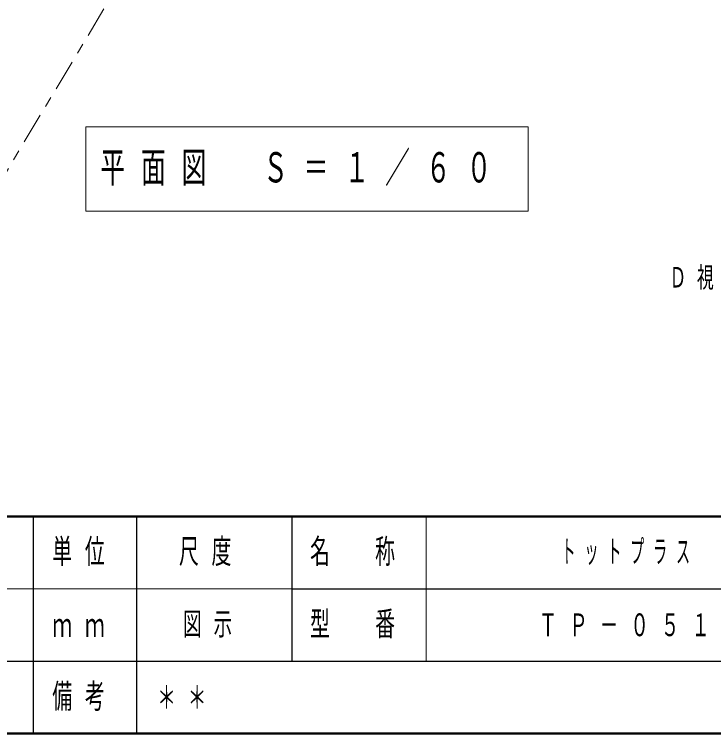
# Model space of a CAD drawing. Units: millimetres on the paper. Extents: x -385 to 0, y -594 to 267.
# Drawn here: x -214.3 to -146.7, y 0 to 69.5 of the extents above; entities that cross this region are included whole.
import ezdxf

# ---------------------------------------------------------------- set-up
doc = ezdxf.new("R2010")
doc.units = ezdxf.units.MM
doc.linetypes.add('USER2', pattern=[6, 3, -1, 1, -1])
doc.layers.add('LY_1', color=7, linetype='Continuous', lineweight=25)
doc.styles.add('ＭＳ ゴシック', font='')
doc.styles.get('ＭＳ ゴシック').set_extended_font_data('MS Gothic')

msp = doc.modelspace()

# ---------------------------------------------------------------- linework, layer by layer
at = {"layer": 'LY_1', "linetype": 'USER2', "lineweight": 13}
msp.add_line((-225.692, 36.601), (-178.848, 114.819), dxfattribs=at)
at = {"layer": 'LY_1', "lineweight": 13}
for p, q in [((-207.415, 58.636), (-207.415, 50.503)), ((-164.615, 58.636), (-207.415, 58.636)), ((-164.615, 50.503), (-164.615, 58.636)), ((-207.415, 50.503), (-164.615, 50.503)), ((-174.5, 21), (-174.5, 7)), ((-242.5, 14), (-187.5, 14))]:
    msp.add_line(p, q, dxfattribs=at)
at = {"layer": 'LY_1', "lineweight": 50}
for p, q in [((-385, 21), (0, 21)), ((-385, 0), (0, 0))]:
    msp.add_line(p, q, dxfattribs=at)
at = {"layer": 'LY_1'}
for p, q in [((-212.5, 21), (-212.5, 0)), ((-202.5, 21), (-202.5, 7)), ((-187.5, 21), (-187.5, 7)), ((-187.5, 14), (-70, 14)), ((-242.5, 7), (0, 7)), ((-202.5, 7), (-202.5, 0))]:
    msp.add_line(p, q, dxfattribs=at)

# ---------------------------------------------------------------- texts
at = {"layer": 'LY_1', "style": 'ＭＳ ゴシック'}
for s, insert, char_height, attachment_point in [('\\T1.64;\\W0.6;平面図\u3000Ｓ＝１／６０', (-206.015, 54.57), 2.933, 4), ('\\T1.64;\\W0.6;Ｄ視', (-148.299, 44.001), 1.979, 5), ('\\T1.64;\\W0.6;単位', (-207.5, 17.5), 2.346, 5), ('\\T1.64;\\W0.6;尺度', (-195.25, 17.5), 2.346, 5), ('\\T1.64;\\W0.6;名\u3000称', (-181, 17.5), 2.346, 5), ('\\T1.64;\\W0.45;トットプラス', (-154.75, 17.5), 2.199, 5), ('\\T1.64;\\W0.6;図示', (-198, 10.5), 2.199, 4), ('\\T1.64;\\W0.6;型\u3000番', (-181, 10.5), 2.346, 5), ('\\T1.64;\\W0.6;ＴＰ－０５１', (-154.75, 10.5), 2.199, 5), ('\\T1.64;\\W0.6;ｍｍ', (-207.5, 10.5), 2.346, 5), ('\\T1.64;\\W0.6;備考', (-207.5, 3.5), 2.346, 5), ('\\T1.64;\\W0.6;＊＊', (-200.5, 3.5), 2.199, 4)]:
    msp.add_mtext(s, dxfattribs=dict(at, insert=insert, char_height=char_height, attachment_point=attachment_point))

doc.saveas('drawing.dxf')
